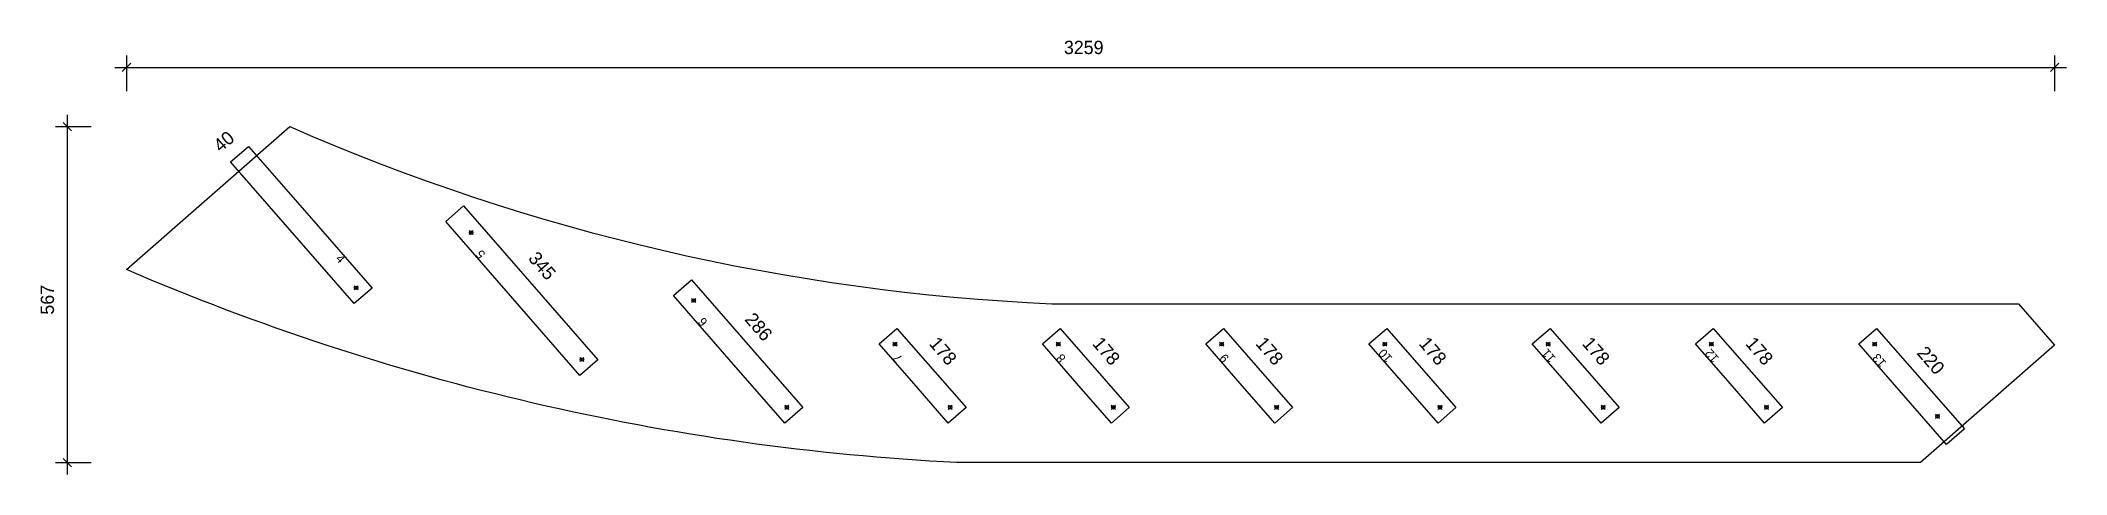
# Model space of a CAD drawing. Header units: millimetres. Extents: x -145 to 3279, y -20 to 712.
import ezdxf
from ezdxf.enums import TextEntityAlignment as Align

# ---------------------------------------------------------------- set-up
doc = ezdxf.new("R2010")
doc.units = ezdxf.units.MM
for name, color, linetype in [('CONTOUR', 7, 'CONTINUOUS'), ('CUT_STEP', 7, 'CONTINUOUS'), ('CUT_STEPTEXT', 7, 'CONTINUOUS'), ('DIMLINES', 7, 'CONTINUOUS'), ('DIMLINESTEXT', 7, 'CONTINUOUS'), ('DRILLINGSOTHER', 7, 'CONTINUOUS')]:
    doc.layers.add(name, color=color, linetype=linetype)

msp = doc.modelspace()

# ---------------------------------------------------------------- linework, layer by layer
at = {"layer": 'CONTOUR', "color": 0, "linetype": '0'}
msp.add_lwpolyline([(276.175, 567.054, 0.092), (1563.711, 268.164), (3197.646, 268.164), (3258.945, 197.971), (3032.252, 0), (1403.333, 0, -0.089), (0, 325.87), (276.175, 567.054)], format="xyb", dxfattribs=at)
at = {"layer": 'CUT_STEP', "color": 1, "linetype": '1'}
for points in [[(210.051, 529.222), (312.508, 411.9), (414.965, 294.578), (384.837, 268.267), (179.923, 502.911), (175.976, 507.43), (206.104, 533.742), (210.051, 529.222)], [(766.494, 147.237), (652.969, 277.232), (539.445, 407.227), (569.573, 433.538), (796.622, 173.548), (766.494, 147.237)], [(1112.901, 66.571), (1018.841, 174.277), (924.781, 281.984), (954.909, 308.295), (1143.029, 92.882), (1112.901, 66.571)], [(1388.862, 66.571), (1330.477, 133.426), (1272.092, 200.282), (1302.221, 226.593), (1418.991, 92.882), (1388.862, 66.571)], [(1664.823, 66.571), (1606.438, 133.426), (1548.054, 200.282), (1578.182, 226.593), (1694.952, 92.882), (1664.823, 66.571)], [(1940.785, 66.571), (1882.4, 133.426), (1824.015, 200.282), (1854.143, 226.593), (1970.913, 92.882), (1940.785, 66.571)], [(2216.746, 66.571), (2158.361, 133.426), (2099.976, 200.282), (2130.105, 226.593), (2246.874, 92.882), (2216.746, 66.571)], [(2492.707, 66.571), (2434.322, 133.426), (2375.937, 200.282), (2406.066, 226.593), (2522.836, 92.882), (2492.707, 66.571)], [(2768.669, 66.571), (2710.284, 133.426), (2651.899, 200.282), (2682.027, 226.593), (2798.797, 92.882), (2768.669, 66.571)], [(3072.257, 34.936), (3000.058, 117.609), (2927.86, 200.282), (2957.988, 226.593), (3102.385, 61.247), (3106.332, 56.728), (3076.203, 30.417), (3072.257, 34.936)]]:
    msp.add_lwpolyline(points, dxfattribs=at)
at = {"layer": 'DIMLINES', "color": 0}
for p, q in [((0, 687.054), (0, 627.054)), ((3258.945, 687.054), (3258.945, 627.054)), ((-20, 667.054), (3278.945, 667.054)), ((7.071, 674.125), (-7.071, 659.983)), ((3266.016, 674.125), (3251.874, 659.983)), ((-100, -20), (-100, 587.054)), ((-120, 567.054), (-60, 567.054)), ((-107.071, 574.125), (-92.929, 559.983)), ((-120, 0), (-60, 0)), ((-107.071, 7.071), (-92.929, -7.071))]:
    msp.add_line(p, q, dxfattribs=at)
at = {"layer": 'DRILLINGSOTHER', "color": 3}
for p, q in [((586.078, 391.818), (579.006, 384.747)), ((579.008, 391.818), (586.076, 384.747)), ((391.597, 298.516), (384.526, 291.445)), ((384.527, 298.516), (391.596, 291.445)), ((962.178, 277.15), (955.107, 270.079)), ((955.108, 277.15), (962.177, 270.079)), ((773.253, 177.486), (766.182, 170.415)), ((766.183, 177.486), (773.252, 170.415)), ((1302.532, 203.415), (1295.461, 196.344)), ((1295.462, 203.415), (1302.531, 196.344)), ((1578.493, 203.415), (1571.422, 196.344)), ((1571.423, 203.415), (1578.492, 196.344)), ((1854.455, 203.415), (1847.384, 196.344)), ((1847.385, 203.415), (1854.454, 196.344)), ((2130.416, 203.415), (2123.345, 196.344)), ((2123.346, 203.415), (2130.415, 196.344)), ((2406.377, 203.415), (2399.306, 196.344)), ((2399.307, 203.415), (2406.376, 196.344)), ((2682.338, 203.415), (2675.267, 196.344)), ((2675.268, 203.415), (2682.337, 196.344)), ((2958.3, 203.415), (2951.229, 196.344)), ((2951.23, 203.415), (2958.299, 196.344)), ((1119.661, 96.82), (1112.589, 89.748)), ((1112.591, 96.82), (1119.659, 89.748)), ((1395.622, 96.82), (1388.551, 89.748)), ((1388.552, 96.82), (1395.621, 89.748)), ((1671.583, 96.82), (1664.512, 89.748)), ((1664.513, 96.82), (1671.582, 89.748)), ((1947.544, 96.82), (1940.473, 89.748)), ((1940.474, 96.82), (1947.543, 89.748)), ((2223.506, 96.82), (2216.435, 89.748)), ((2216.436, 96.82), (2223.505, 89.748)), ((2499.467, 96.82), (2492.396, 89.748)), ((2492.397, 96.82), (2499.466, 89.748)), ((2775.428, 96.82), (2768.357, 89.748)), ((2768.358, 96.82), (2775.427, 89.748)), ((3064.545, 81.755), (3057.474, 74.684)), ((3057.475, 81.755), (3064.544, 74.684))]:
    msp.add_line(p, q, dxfattribs=at)
for centre in [(582.542, 388.282), (388.061, 294.981), (958.643, 273.615), (769.718, 173.95), (1298.997, 199.88), (1574.958, 199.88), (1850.919, 199.88), (2126.88, 199.88), (2402.842, 199.88), (2678.803, 199.88), (2954.764, 199.88), (1116.125, 93.284), (1392.086, 93.284), (1668.048, 93.284), (1944.009, 93.284), (2219.97, 93.284), (2495.931, 93.284), (2771.893, 93.284), (3061.01, 78.22)]:
    msp.add_circle(centre, 3, dxfattribs=at)

# ---------------------------------------------------------------- texts
at = {"layer": 'CUT_STEPTEXT'}
for s, rotation, p in [('4', 311, (363.737, 353.239)), ('5', 131, (596.207, 342.23)), ('6', 131, (971.811, 228.131)), ('7', 131, (1301.285, 166.854)), ('8', 131, (1577.246, 166.854)), ('9', 131, (1853.207, 166.854)), ('10', 131, (2129.169, 166.854)), ('11', 131, (2405.13, 166.854)), ('12', 131, (2681.091, 166.854)), ('13', 131, (2963.959, 158.945))]:
    msp.add_text(s, height=15, rotation=rotation, dxfattribs=at).set_placement(p, align=Align.TOP_LEFT)
at = {"layer": 'DIMLINESTEXT'}
msp.add_text('3259', height=22.5, dxfattribs=at).set_placement((1584.4, 712.054), align=Align.TOP_LEFT)
for s, rotation, p in [('40', 41, (144.465, 539.656)), ('345', 311, (694.756, 358.605)), ('567', 90, (-145, 249.722)), ('286', 311, (1060.628, 255.651)), ('178', 311, (1372.264, 214.8)), ('178', 311, (1648.225, 214.8)), ('178', 311, (1924.187, 214.8)), ('178', 311, (2200.148, 214.8)), ('178', 311, (2476.109, 214.8)), ('178', 311, (2752.07, 214.8)), ('220', 311, (3041.845, 198.982))]:
    msp.add_text(s, height=22.5, rotation=rotation, dxfattribs=at).set_placement(p, align=Align.TOP_LEFT)

doc.saveas('drawing.dxf')
